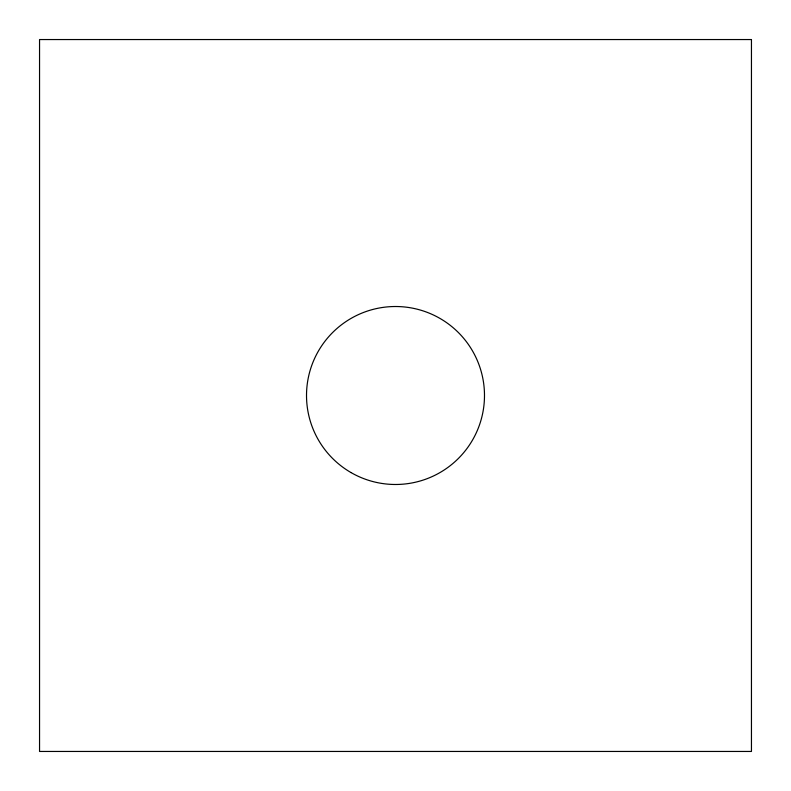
<?xml version="1.0" encoding="UTF-8"?>
<svg xmlns="http://www.w3.org/2000/svg" width="791" height="791" viewBox="0 0 791 791"><rect width="100%" height="100%" fill="white"/><g stroke="black" fill="none" stroke-linecap="round" stroke-linejoin="round"><path stroke-width="1.19" d="M751.45 39.55L39.55 39.55L39.55 751.45L751.45 751.45L751.45 39.55M351.006 472.563A88.987 88.987 0 0 0 484.488 395.5A88.987 88.987 0 0 0 351.006 318.437A88.987 88.987 0 0 0 351.006 472.563"/></g></svg>
